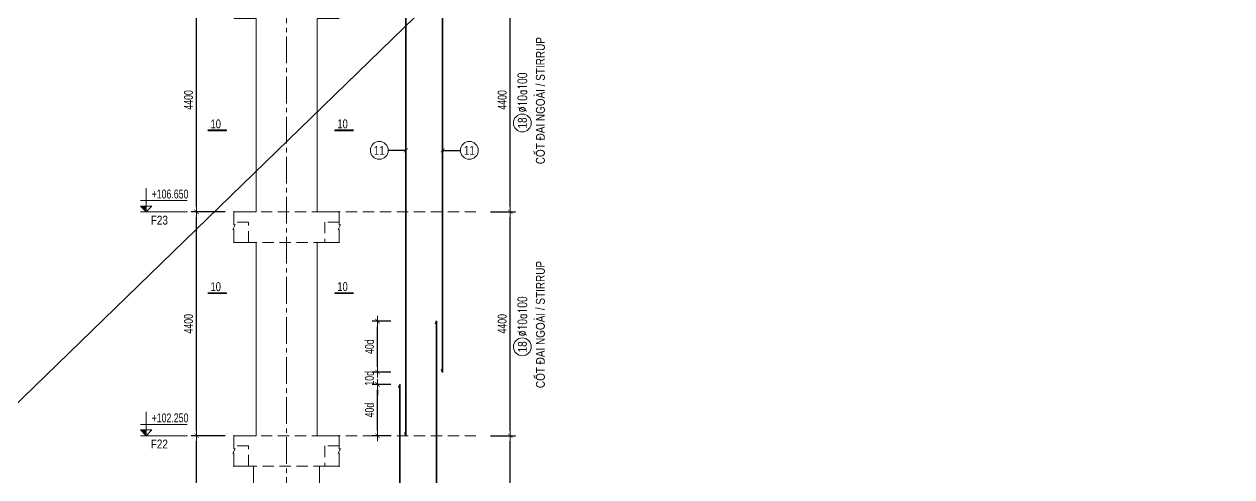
# Model space of a CAD drawing. Header units: millimetres. Extents: x 49323 to 380960, y -6102 to 181761.
# Drawn here: x 167928 to 191649, y 111022 to 119920 of the extents above; entities that cross this region are included whole.
import ezdxf
from ezdxf.enums import TextEntityAlignment as Align

# ---------------------------------------------------------------- set-up
doc = ezdxf.new("R2010")
doc.units = ezdxf.units.MM
doc.linetypes.add('CENTER2', pattern=[1.125, 0.75, -0.125, 0.125, -0.125])
doc.linetypes.add('HIDDEN2', pattern=[4.7625, 3.175, -1.5875])
doc.layers.get('0').update_dxf_attribs({"lineweight": 20})
doc.layers.get('Defpoints').update_dxf_attribs({"color": 151, "lineweight": 9})
for name, color, linetype, lineweight in [('kata_thep chu', 4, 'Continuous', 35), ('NDC_S_ANNO', 7, 'Continuous', 20), ('NDC_S_AXIS', 5, 'CENTER2', 13), ('NDC_S_BREAK-LINE', 1, 'Continuous', 15), ('NDC_S_CONTINUOUS', 3, 'Continuous', 20), ('NDC_S_DIM', 1, 'Continuous', 15), ('NDC_S_HIDDEN', 8, 'HIDDEN2', 13), ('NDC_S_LEADER', 1, 'Continuous', 15), ('NDC_S_SYMBOL', 1, 'Continuous', 15), ('NDC_S_TEXT SYMBOL', 7, 'Continuous', 20), ('NDC_S_THIN LINE', 8, 'Continuous', 9), ('NDC_S_VN TEXT', 7, 'Continuous', 20)]:
    doc.layers.add(name, color=color, linetype=linetype, lineweight=lineweight)
doc.styles.add('ARIAL', font='arial.ttf', dxfattribs={"width": 0.8})
doc.styles.add('NDC_ANNO', font='', dxfattribs={"width": 0.8})
doc.styles.add('NDC_DIM', font='', dxfattribs={"width": 0.75})
doc.styles.add('NDC_EN TXT', font='romans.shx', dxfattribs={"width": 0.8})
doc.styles.add('NDC_VIE TXT', font='arial.ttf', dxfattribs={"width": 0.8})
doc.styles.get('NDC_ANNO').set_extended_font_data('Dotum')
doc.styles.get('NDC_DIM').set_extended_font_data('Dotum')
doc.dimstyles.new('NDC_dim_70', dxfattribs={"dimscale": 70, "dimtxt": 2.5, "dimasz": 1.5, "dimexe": 1.5, "dimexo": 2.5, "dimgap": 1, "dimtad": 1, "dimdec": 0, "dimzin": 0, "dimdsep": 46, "dimtxsty": 'NDC_DIM', "dimblk": 'DIMMARK', "dimcen": 0.09, "dimdle": 1.2, "dimclrd": 1, "dimclre": 1, "dimclrt": 3, "dimadec": 0, "dimazin": 0, "dimtfac": 1, "dimtdec": 0, "dimtix": 1, "dimtofl": 0, "dimtmove": 0, "dimatfit": 3, "dimfxl": 8, "dimfxlon": 1, "dimtolj": 1, "dimtzin": 0, "dimarcsym": 0})
doc.dimstyles.new('NDC_dim_75', dxfattribs={"dimscale": 75, "dimtxt": 2.5, "dimasz": 1.5, "dimexe": 1.5, "dimexo": 2.5, "dimgap": 1, "dimtad": 1, "dimdec": 0, "dimzin": 0, "dimdsep": 46, "dimtxsty": 'NDC_DIM', "dimblk": 'DIMMARK', "dimcen": 0.09, "dimdle": 1.2, "dimclrd": 1, "dimclre": 1, "dimclrt": 3, "dimadec": 0, "dimazin": 0, "dimtfac": 1, "dimtdec": 0, "dimtix": 1, "dimtofl": 0, "dimtmove": 0, "dimatfit": 3, "dimfxl": 8, "dimfxlon": 1, "dimtolj": 1, "dimtzin": 0, "dimarcsym": 0})

# ---------------------------------------------------------------- blocks, each defined once
blk = doc.blocks.new('DIMMARK')
at = {"layer": 'NDC_S_DIM', "color": 1}
blk.add_line((-1.5, 0), (1, 0), dxfattribs=at)
at = {"layer": 'NDC_S_DIM', "color": 2, "const_width": 0.1}
blk.add_lwpolyline([(-0.42, -0.42), (0.42, 0.42)], dxfattribs=at)
blk = doc.blocks.new('*D297')
at = {"layer": 'Defpoints', "color": 0, "transparency": 16777216}
for p in [(171314, 111831), (172432, 111831), (172382, 107431)]:
    blk.add_point(p, dxfattribs=at)
at = {"layer": 'NDC_S_DIM', "color": 1, "lineweight": -2, "transparency": 16777216}
for p, q in [((171874, 111831), (171209, 111831)), ((171314, 107536), (171314, 111726)), ((171874, 107431), (171209, 107431))]:
    blk.add_line(p, q, dxfattribs=at)
at = {"layer": 'NDC_S_DIM', "color": 1, "lineweight": -2, "transparency": 16777216, "xscale": 105, "yscale": 105, "zscale": 105}
for p, rotation in [((171314, 111831), 90), ((171314, 107431), 270)]:
    blk.add_blockref('DIMMARK', p, dxfattribs=dict(at, rotation=rotation))
at = {"layer": 'NDC_S_DIM', "color": 3, "transparency": 16777216, "insert": (171156, 109631), "char_height": 175, "attachment_point": 5, "rotation": 90, "style": 'NDC_DIM'}
blk.add_mtext('\\A1;4400', dxfattribs=at)
blk = doc.blocks.new('*D298')
at = {"layer": 'Defpoints', "color": 0, "transparency": 16777216}
for p in [(171314, 116231), (172432, 116231), (172432, 111831)]:
    blk.add_point(p, dxfattribs=at)
at = {"layer": 'NDC_S_DIM', "color": 1, "lineweight": -2, "transparency": 16777216}
for p, q in [((171874, 116231), (171209, 116231)), ((171314, 111936), (171314, 116126)), ((171874, 111831), (171209, 111831))]:
    blk.add_line(p, q, dxfattribs=at)
at = {"layer": 'NDC_S_DIM', "color": 1, "lineweight": -2, "transparency": 16777216, "xscale": 105, "yscale": 105, "zscale": 105}
for p, rotation in [((171314, 116231), 90), ((171314, 111831), 270)]:
    blk.add_blockref('DIMMARK', p, dxfattribs=dict(at, rotation=rotation))
at = {"layer": 'NDC_S_DIM', "color": 3, "transparency": 16777216, "insert": (171156, 114031), "char_height": 175, "attachment_point": 5, "rotation": 90, "style": 'NDC_DIM'}
blk.add_mtext('\\A1;4400', dxfattribs=at)
blk = doc.blocks.new('*D299')
at = {"layer": 'Defpoints', "color": 0, "transparency": 16777216}
for p in [(171314, 120631), (172432, 120631), (172432, 116231)]:
    blk.add_point(p, dxfattribs=at)
at = {"layer": 'NDC_S_DIM', "color": 1, "lineweight": -2, "transparency": 16777216}
for p, q in [((171874, 120631), (171209, 120631)), ((171314, 116336), (171314, 120526)), ((171874, 116231), (171209, 116231))]:
    blk.add_line(p, q, dxfattribs=at)
at = {"layer": 'NDC_S_DIM', "color": 1, "lineweight": -2, "transparency": 16777216, "xscale": 105, "yscale": 105, "zscale": 105}
for p, rotation in [((171314, 120631), 90), ((171314, 116231), 270)]:
    blk.add_blockref('DIMMARK', p, dxfattribs=dict(at, rotation=rotation))
at = {"layer": 'NDC_S_DIM', "color": 3, "transparency": 16777216, "insert": (171156, 118431), "char_height": 175, "attachment_point": 5, "rotation": 90, "style": 'NDC_DIM'}
blk.add_mtext('\\A1;4400', dxfattribs=at)
blk = doc.blocks.new('*U2117')
at = {"layer": 'NDC_S_ANNO', "color": 0, "linetype": 'ByBlock', "lineweight": -2}
blk.add_line((-4.36, 0), (1, 0), dxfattribs=at)
at = {"layer": 'NDC_S_ANNO', "ltscale": 0.005, "const_width": 0.5}
blk.add_lwpolyline([(1, 0), (-4.36, 0)], dxfattribs=at)
at = {"layer": 'NDC_S_TEXT SYMBOL', "linetype": 'ByBlock', "lineweight": -2, "style": 'NDC_ANNO', "width": 0.8}
blk.add_attdef('DETAIL', text='', height=2.5, dxfattribs=at).set_placement((-0.64, 1.82), align=Align.MIDDLE_RIGHT)
blk = doc.blocks.new('*D349')
at = {"layer": 'Defpoints', "color": 0, "ltscale": 0.005, "transparency": 16777216}
for p in [(174870, 112836, 0), (175308, 112836), (175308, 111831)]:
    blk.add_point(p, dxfattribs=at)
at = {"layer": 'NDC_S_DIM', "color": 1, "lineweight": -2, "ltscale": 0.005, "transparency": 16777216}
for p, q in [((175133, 112836, 0), (174765, 112836, 0)), ((174870, 111936, 0), (174870, 112731, 0)), ((175133, 111831, 0), (174765, 111831, 0))]:
    blk.add_line(p, q, dxfattribs=at)
at = {"layer": 'NDC_S_DIM', "color": 1, "lineweight": -2, "ltscale": 0.005, "transparency": 16777216, "xscale": 105, "yscale": 105, "zscale": 105}
for p, rotation in [((174870, 112836, 0), 90), ((174870, 111831, 0), 270)]:
    blk.add_blockref('DIMMARK', p, dxfattribs=dict(at, rotation=rotation))
at = {"layer": 'NDC_S_DIM', "color": 3, "ltscale": 0.005, "transparency": 16777216, "insert": (174711, 112334, 0), "char_height": 175, "attachment_point": 5, "rotation": 90, "style": 'NDC_DIM'}
blk.add_mtext('\\A1;40d', dxfattribs=at)
blk = doc.blocks.new('*D350')
at = {"layer": 'Defpoints', "color": 0, "ltscale": 0.005, "transparency": 16777216}
for p in [(174870, 113081), (175308, 113081), (175308, 112836)]:
    blk.add_point(p, dxfattribs=at)
at = {"layer": 'NDC_S_DIM', "color": 1, "lineweight": -2, "ltscale": 0.005, "transparency": 16777216}
for p, q in [((174870, 113186), (174870, 113291)), ((175133, 113081), (174765, 113081)), ((175133, 112836), (174765, 112836)), ((174870, 112731), (174870, 112626))]:
    blk.add_line(p, q, dxfattribs=at)
at = {"layer": 'NDC_S_DIM', "color": 1, "lineweight": -2, "ltscale": 0.005, "transparency": 16777216, "xscale": 105, "yscale": 105, "zscale": 105}
for p, rotation in [((174870, 113081), 270), ((174870, 112836), 90)]:
    blk.add_blockref('DIMMARK', p, dxfattribs=dict(at, rotation=rotation))
at = {"layer": 'NDC_S_DIM', "color": 3, "ltscale": 0.005, "transparency": 16777216, "insert": (174711, 112959), "char_height": 175, "attachment_point": 5, "rotation": 90, "style": 'NDC_DIM'}
blk.add_mtext('\\A1;10d', dxfattribs=at)
blk = doc.blocks.new('*D351')
at = {"layer": 'Defpoints', "color": 0, "ltscale": 0.005, "transparency": 16777216}
for p in [(174870, 114081), (175308, 114081), (175308, 113081)]:
    blk.add_point(p, dxfattribs=at)
at = {"layer": 'NDC_S_DIM', "color": 1, "lineweight": -2, "ltscale": 0.005, "transparency": 16777216}
for p, q in [((175133, 114081), (174765, 114081)), ((174870, 113186), (174870, 113976)), ((175133, 113081), (174765, 113081))]:
    blk.add_line(p, q, dxfattribs=at)
at = {"layer": 'NDC_S_DIM', "color": 1, "lineweight": -2, "ltscale": 0.005, "transparency": 16777216, "xscale": 105, "yscale": 105, "zscale": 105}
for p, rotation in [((174870, 114081), 90), ((174870, 113081), 270)]:
    blk.add_blockref('DIMMARK', p, dxfattribs=dict(at, rotation=rotation))
at = {"layer": 'NDC_S_DIM', "color": 3, "ltscale": 0.005, "transparency": 16777216, "insert": (174711, 113581), "char_height": 175, "attachment_point": 5, "rotation": 90, "style": 'NDC_DIM'}
blk.add_mtext('\\A1;40d', dxfattribs=at)
blk = doc.blocks.new('*D413')
at = {"layer": 'Defpoints', "color": 0, "ltscale": 70, "transparency": 16777216}
for p in [(176913, 111831), (177476, 111831), (176913, 107431)]:
    blk.add_point(p, dxfattribs=at)
at = {"layer": 'NDC_S_DIM', "color": 1, "lineweight": -2, "ltscale": 70, "transparency": 16777216}
for p, q in [((177088, 111831), (177581, 111831)), ((177476, 107536), (177476, 111726)), ((177088, 107431), (177581, 107431))]:
    blk.add_line(p, q, dxfattribs=at)
at = {"layer": 'NDC_S_DIM', "color": 1, "lineweight": -2, "ltscale": 70, "transparency": 16777216, "xscale": 105, "yscale": 105, "zscale": 105}
for p, rotation in [((177476, 111831), 90), ((177476, 107431), 270)]:
    blk.add_blockref('DIMMARK', p, dxfattribs=dict(at, rotation=rotation))
at = {"layer": 'NDC_S_DIM', "color": 3, "ltscale": 70, "transparency": 16777216, "insert": (177318, 109631), "char_height": 175, "attachment_point": 5, "rotation": 90, "style": 'NDC_DIM'}
blk.add_mtext('\\A1;4400', dxfattribs=at)
blk = doc.blocks.new('*D414')
at = {"layer": 'Defpoints', "color": 0, "ltscale": 70, "transparency": 16777216}
for p in [(176913, 116231), (177476, 116231), (176913, 111831)]:
    blk.add_point(p, dxfattribs=at)
at = {"layer": 'NDC_S_DIM', "color": 1, "lineweight": -2, "ltscale": 70, "transparency": 16777216}
for p, q in [((177088, 116231), (177581, 116231)), ((177476, 111936), (177476, 116126)), ((177088, 111831), (177581, 111831))]:
    blk.add_line(p, q, dxfattribs=at)
at = {"layer": 'NDC_S_DIM', "color": 1, "lineweight": -2, "ltscale": 70, "transparency": 16777216, "xscale": 105, "yscale": 105, "zscale": 105}
for p, rotation in [((177476, 116231), 90), ((177476, 111831), 270)]:
    blk.add_blockref('DIMMARK', p, dxfattribs=dict(at, rotation=rotation))
at = {"layer": 'NDC_S_DIM', "color": 3, "ltscale": 70, "transparency": 16777216, "insert": (177318, 114031), "char_height": 175, "attachment_point": 5, "rotation": 90, "style": 'NDC_DIM'}
blk.add_mtext('\\A1;4400', dxfattribs=at)
blk = doc.blocks.new('*D415')
at = {"layer": 'Defpoints', "color": 0, "ltscale": 70, "transparency": 16777216}
for p in [(176913, 120631), (177476, 120631), (176913, 116231)]:
    blk.add_point(p, dxfattribs=at)
at = {"layer": 'NDC_S_DIM', "color": 1, "lineweight": -2, "ltscale": 70, "transparency": 16777216}
for p, q in [((177088, 120631), (177581, 120631)), ((177476, 116336), (177476, 120526)), ((177088, 116231), (177581, 116231))]:
    blk.add_line(p, q, dxfattribs=at)
at = {"layer": 'NDC_S_DIM', "color": 1, "lineweight": -2, "ltscale": 70, "transparency": 16777216, "xscale": 105, "yscale": 105, "zscale": 105}
for p, rotation in [((177476, 120631), 90), ((177476, 116231), 270)]:
    blk.add_blockref('DIMMARK', p, dxfattribs=dict(at, rotation=rotation))
at = {"layer": 'NDC_S_DIM', "color": 3, "ltscale": 70, "transparency": 16777216, "insert": (177318, 118431), "char_height": 175, "attachment_point": 5, "rotation": 90, "style": 'NDC_DIM'}
blk.add_mtext('\\A1;4400', dxfattribs=at)
blk = doc.blocks.new('*U2118')
blk.add_circle((-2.5, 0), 2.5)
at = {"layer": 'NDC_S_VN TEXT', "color": 7, "style": 'ARIAL', "width": 0.8}
blk.add_attdef('SH2', text='', height=2.5, dxfattribs=at).set_placement((-2.5, 0), align=Align.MIDDLE)
at = {"layer": 'NDC_S_VN TEXT', "color": 3, "style": 'NDC_EN TXT', "width": 0.75}
blk.add_attdef('DKKC1', (0.5, -1.25), '', height=2.5, dxfattribs=at)
blk = doc.blocks.new('CD')
at = {"layer": 'NDC_S_ANNO'}
blk.add_hatch(color=3, dxfattribs=at).paths.add_polyline_path([(0, 160), (-161, 160), (0, 0)])
at = {"layer": 'NDC_S_ANNO', "ltscale": 50}
h = blk.add_hatch(dxfattribs=at)
h.set_pattern_fill('ANSI31', color=256, scale=140.6, style=0)
h.paths.add_polyline_path([(0, 160), (0, 0), (161, 160)])
for p, q in [((1156, 0), (-164, 0)), ((-159, 314), (1147, 314))]:
    blk.add_line(p, q, dxfattribs=at)
for points in [[(0, 669), (0, 0)], [(0, 0), (-161, 160), (0, 160)], [(0, 0), (161, 160), (0, 160)]]:
    blk.add_lwpolyline(points, dxfattribs=at)
at = {"layer": 'NDC_S_TEXT SYMBOL', "color": 3, "style": 'NDC_DIM', "width": 0.7}
blk.add_attdef('COT', (154, 375), '', height=250, dxfattribs=at)

msp = doc.modelspace()

# ---------------------------------------------------------------- linework, layer by layer
at = {"layer": 'kata_thep chu', "color": 4, "ltscale": 0.005}
for points in [[(176128, 113140.7), (176148, 113080.7), (176148, 122880.7), (176128, 122820.7)], [(175408.2, 111890.7), (175428.2, 111830.7), (175428.2, 121630.7), (175408.2, 121570.7)], [(176008, 104340.7), (176028, 104280.7), (176028, 114080.7), (176008, 114020.7)], [(175288.2, 103090.7), (175308.2, 103030.7), (175308.2, 112830.7), (175288.2, 112770.7)]]:
    msp.add_lwpolyline(points, dxfattribs=at)
at = {"layer": 'NDC_S_AXIS', "ltscale": 700}
msp.add_line((173082.3, -3699.8), (173082.3, 179341.9), dxfattribs=at)
at = {"layer": 'NDC_S_BREAK-LINE'}
for points in [[(172047.3, 115618.2), (172047.3, 115885.7), (172024.8, 115885.7), (172069.8, 115975.7), (172047.3, 115975.7), (172047.3, 116243.2)], [(174117.3, 115618.2), (174117.3, 115885.7), (174094.8, 115885.7), (174139.8, 115975.7), (174117.3, 115975.7), (174117.3, 116243.2)], [(172047.3, 111218.2), (172047.3, 111485.7), (172024.8, 111485.7), (172069.8, 111575.7), (172047.3, 111575.7), (172047.3, 111843.2)], [(174117.3, 111218.2), (174117.3, 111485.7), (174094.8, 111485.7), (174139.8, 111575.7), (174117.3, 111575.7), (174117.3, 111843.2)]]:
    msp.add_lwpolyline(points, dxfattribs=at)
at = {"layer": 'NDC_S_CONTINUOUS'}
for points in [[(172047.3, 116230.7), (172482.3, 116230.7), (172482.3, 120030.7), (172047.3, 120030.7)], [(174117.3, 116230.7), (173682.3, 116230.7), (173682.3, 120030.7), (174117.3, 120030.7)], [(172047.3, 111830.7), (172482.3, 111830.7), (172482.3, 115630.7), (172047.3, 115630.7)], [(174117.3, 111830.7), (173682.3, 111830.7), (173682.3, 115630.7), (174117.3, 115630.7)], [(172047.3, 107430.7), (172432.3, 107430.7), (172432.3, 111230.7), (172047.3, 111230.7)], [(174117.3, 107430.7), (173732.3, 107430.7), (173732.3, 111230.7), (174117.3, 111230.7)]]:
    msp.add_lwpolyline(points, dxfattribs=at)
at = {"layer": 'NDC_S_DIM', "ltscale": 40}
msp.add_lwpolyline([(239091.8, 181761), (49322.6, -2647.5)], dxfattribs=at)
at = {"layer": 'NDC_S_DIM'}
for centre in [(174903.7, 117438.8), (176672.5, 117438.8)]:
    msp.add_circle(centre, 175, dxfattribs=at)
at = {"layer": 'NDC_S_HIDDEN', "ltscale": 70}
for p, q in [((176803.2, 116230.7), (172047.3, 116230.7)), ((176803.2, 111830.7), (172247.3, 111830.7))]:
    msp.add_line(p, q, dxfattribs=at)
for points in [[(174117.3, 116030.7), (173832.3, 116030.7), (173832.3, 115630.7), (172332.3, 115630.7), (172332.3, 116030.7), (172047.3, 116030.7)], [(174117.3, 111630.7), (173832.3, 111630.7), (173832.3, 111230.7), (172332.3, 111230.7), (172332.3, 111630.7), (172047.3, 111630.7)]]:
    msp.add_lwpolyline(points, dxfattribs=at)

# ---------------------------------------------------------------- block references
at = {"layer": 'NDC_S_DIM'}
ref = msp.add_blockref('CD', (170325.6, 116230.7), dxfattribs=dict(at, xscale=0.7, yscale=0.7, zscale=0.7))
ref.add_attrib('COT', '+106.650', (170433.3, 116493), dxfattribs={"layer": '0', "color": 3, "height": 175, "style": 'NDC_DIM', "width": 0.75})
ref = msp.add_blockref('CD', (170325.6, 111830.7), dxfattribs=dict(at, xscale=0.7, yscale=0.7, zscale=0.7))
ref.add_attrib('COT', '+102.250', (170433.3, 112093), dxfattribs={"layer": '0', "color": 3, "height": 175, "style": 'NDC_DIM', "width": 0.75})
at = {"layer": 'NDC_S_SYMBOL', "xscale": 70, "yscale": 70, "zscale": 70}
for p in [(171838.2, 117832), (174329.4, 117832), (171838.2, 114633), (174329.4, 114633)]:
    msp.add_blockref('*U2117', p, dxfattribs=at).add_auto_attribs({'DETAIL': '10'})
at = {"layer": 'NDC_S_THIN LINE', "xscale": 70, "yscale": 70, "zscale": 70, "rotation": 90}
for p in [(177713.7, 118152.4), (177713.7, 113752.4)]:
    msp.add_blockref('*U2118', p, dxfattribs=at).add_auto_attribs({'SH2': '18', 'DKKC1': '%%c10a100'})

# ---------------------------------------------------------------- texts
at = {"layer": 'NDC_S_VN TEXT', "style": 'NDC_VIE TXT', "width": 0.8}
for p in [(178067.8, 117166.3), (178067.8, 112766.3)]:
    msp.add_text('CỐT ĐAI NGOÀI / STIRRUP', height=175, rotation=90, dxfattribs=at).set_placement(p, align=Align.MIDDLE_LEFT)
at = {"layer": 'NDC_S_VN TEXT', "color": 7, "style": 'ARIAL', "width": 0.8}
for p in [(174903.7, 117438.8), (176672.5, 117438.8)]:
    msp.add_text('11', height=175, dxfattribs=at).set_placement(p, align=Align.MIDDLE)
at = {"layer": 'NDC_S_VN TEXT', "style": 'NDC_VIE TXT', "width": 0.8}
for s, p in [('F23', (170415.1, 116066.6)), ('F22', (170415.1, 111666.6))]:
    msp.add_text(s, height=175, dxfattribs=at).set_placement(p, align=Align.MIDDLE_LEFT)

# ---------------------------------------------------------------- dimensions: what is measured, and where the dimension line sits
at = {"layer": 'NDC_S_DIM'}
for base, p1, p2, picture, middle in [((171313.8, 120630.7), (172432.3, 116230.7), (172432.3, 120630.7), '*D299', (171156.2, 118430.7)), ((171313.8, 116230.7), (172432.3, 111830.7), (172432.3, 116230.7), '*D298', (171156.2, 114030.7)), ((171313.8, 111830.7), (172382.3, 107430.7), (172432.3, 111830.7), '*D297', (171156.2, 109630.7))]:
    dim = msp.add_linear_dim(base=base, p1=p1, p2=p2, angle=90, dimstyle='NDC_dim_70', dxfattribs=at)
    dim.commit()
    dim.dimension.update_dxf_attribs({"geometry": picture, "text_midpoint": middle})
at = {"layer": 'NDC_S_DIM', "ltscale": 70}
for base, p1, p2, picture, middle in [((177475.5, 120630.7), (176913.2, 116230.7), (176913.2, 120630.7), '*D415', (177317.9, 118430.7)), ((177475.5, 116230.7), (176913.2, 111830.7), (176913.2, 116230.7), '*D414', (177317.9, 114030.7)), ((177475.5, 111830.7), (176913.2, 107430.7), (176913.2, 111830.7), '*D413', (177317.9, 109630.7))]:
    dim = msp.add_linear_dim(base=base, p1=p1, p2=p2, angle=90, dimstyle='NDC_dim_70', override={"dimtmove": 1}, dxfattribs=at)
    dim.commit()
    dim.dimension.update_dxf_attribs({"geometry": picture, "text_midpoint": middle})
at = {"layer": 'NDC_S_DIM', "ltscale": 0.005}
for base, p1, p2, text, picture, middle in [((174870, 114080.7), (175308.2, 113080.7), (175308.2, 114080.7), '40d', '*D351', (174710.6, 113580.7)), ((174870, 113080.7), (175308.2, 112836.4), (175308.2, 113080.7), '10d', '*D350', (174710.6, 112958.6)), ((174870, 112836.4, 0), (175308.2, 111830.7), (175308.2, 112836.4), '40d', '*D349', (174710.6, 112333.6, 0))]:
    dim = msp.add_linear_dim(base=base, p1=p1, p2=p2, angle=90, text=text, dimstyle='NDC_dim_70', dxfattribs=at)
    dim.commit()
    dim.dimension.update_dxf_attribs({"geometry": picture, "text_midpoint": middle})

# ---------------------------------------------------------------- leaders
at = {"layer": 'NDC_S_LEADER', "ltscale": 0.005}
for points in [[(175428.2, 117438.8), (175078.7, 117438.8)], [(176148, 117438.8), (176497.5, 117438.8)]]:
    msp.add_leader(points, dimstyle='NDC_dim_75', override={"dimasz": 1, "dimldrblk": 'ARCHTICK'}, dxfattribs=at)

doc.saveas('drawing.dxf')
